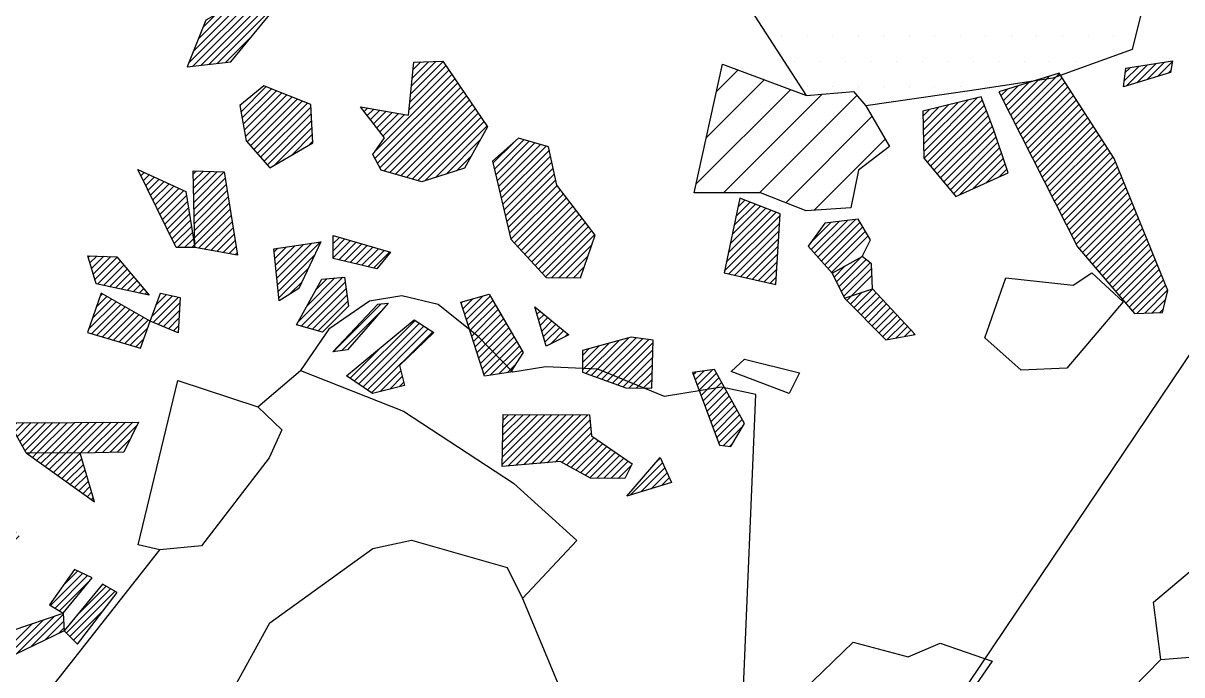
# Model space of a CAD drawing. Header units: metres. Extents: x 0 to 2.2, y -19.01 to -15.89.
# Drawn here: x 0.566 to 1.133, y -18.313 to -17.994 of the extents above; entities that cross this region are included whole.
import ezdxf

# ---------------------------------------------------------------- set-up
doc = ezdxf.new("R2010")
doc.units = ezdxf.units.M
doc.header["$LTSCALE"] = 25
doc.header["$MEASUREMENT"] = 0
doc.linetypes.add('STRICHPUNKTX2', pattern=[2, 1, -0.5, 0, -0.5])
doc.layers.get('0').update_dxf_attribs({"linetype": 'CONTINUOUS'})
for name, color, linetype in [('FEUER', 1, 'CONTINUOUS'), ('GRABUNGSGRENZE', 3, 'STRICHPUNKTX2'), ('KNOCHEN', 2, 'CONTINUOUS'), ('KNOCHENSCHRAFF', 2, 'CONTINUOUS'), ('STEINE', 4, 'CONTINUOUS'), ('STEINESCHRAFF', 4, 'CONTINUOUS')]:
    doc.layers.add(name, color=color, linetype=linetype)

# ---------------------------------------------------------------- blocks, each defined once
blk = doc.blocks.new('*X4')
at = {"color": 0}
for p, q in [((90.555, -1802.723), (91.618, -1801.66)), ((90.056, -1804.991), (92.905, -1802.141)), ((89.556, -1807.258), (94.193, -1802.621)), ((90.897, -1807.685), (95.736, -1802.845)), ((92.66, -1807.689), (97.433, -1802.916)), ((93.949, -1808.168), (98.173, -1803.944)), ((95.351, -1808.534), (98.826, -1805.059))]:
    blk.add_line(p, q, dxfattribs=at)
blk = doc.blocks.new('*X11')
at = {"color": 0}
for p, q in [((75.582, -1802.848), (77.174, -1801.255)), ((75.621, -1802.454), (76.825, -1801.25)), ((75.661, -1802.061), (76.46, -1801.262)), ((75.7, -1801.668), (76.094, -1801.274)), ((73.884, -1805.606), (77.603, -1801.887)), ((75.503, -1803.634), (77.46, -1801.676)), ((75.542, -1803.241), (77.317, -1801.465)), ((104.963, -1803.872), (106.867, -1801.968)), ((105.082, -1804.106), (107.349, -1801.839)), ((67.289, -1803.715), (68.521, -1802.484)), ((73.843, -1806), (77.746, -1802.097)), ((73.966, -1806.231), (77.889, -1802.308)), ((74.088, -1806.462), (78.032, -1802.518)), ((104.606, -1803.168), (105.335, -1802.439)), ((104.725, -1803.402), (105.845, -1802.282)), ((104.844, -1803.637), (106.356, -1802.125)), ((105.201, -1804.341), (107.488, -1802.054)), ((105.32, -1804.575), (107.626, -1802.269)), ((105.439, -1804.81), (107.764, -1802.485)), ((67.342, -1804.016), (68.773, -1802.585)), ((67.394, -1804.318), (69.025, -1802.687)), ((67.446, -1804.619), (69.277, -1802.789)), ((67.499, -1804.92), (69.529, -1802.89)), ((67.584, -1805.188), (69.781, -1802.992)), ((67.75, -1805.376), (70.033, -1803.093)), ((74.289, -1806.615), (78.175, -1802.729)), ((74.564, -1806.693), (78.318, -1802.939)), ((100.707, -1805.653), (103.329, -1803.031)), ((104.487, -1802.933), (104.824, -1802.596)), ((105.558, -1805.045), (107.903, -1802.7)), ((105.677, -1805.279), (108.041, -1802.915)), ((105.796, -1805.514), (108.179, -1803.13)), ((67.237, -1803.414), (67.311, -1803.34)), ((67.915, -1805.564), (70.285, -1803.195)), ((68.081, -1805.752), (70.537, -1803.296)), ((68.246, -1805.94), (70.702, -1803.485)), ((73.162, -1803.5), (73.185, -1803.476)), ((73.315, -1803.7), (73.486, -1803.529)), ((73.468, -1803.901), (73.786, -1803.582)), ((73.621, -1804.101), (74.087, -1803.635)), ((73.774, -1804.302), (74.387, -1803.688)), ((74.84, -1806.772), (78.461, -1803.15)), ((75.115, -1806.85), (78.604, -1803.361)), ((75.39, -1806.928), (78.747, -1803.571)), ((100.673, -1803.92), (100.98, -1803.612)), ((100.679, -1804.266), (101.45, -1803.496)), ((100.686, -1804.613), (101.92, -1803.379)), ((100.693, -1804.96), (102.389, -1803.263)), ((100.7, -1805.306), (102.859, -1803.147)), ((100.723, -1805.991), (103.578, -1803.136)), ((100.884, -1806.183), (103.676, -1803.391)), ((101.044, -1806.376), (103.774, -1803.646)), ((105.915, -1805.748), (108.318, -1803.345)), ((106.034, -1805.983), (108.456, -1803.561)), ((68.412, -1806.128), (70.719, -1803.821)), ((68.577, -1806.316), (70.737, -1804.157)), ((73.927, -1804.502), (74.688, -1803.742)), ((74.08, -1804.703), (74.988, -1803.795)), ((74.233, -1804.904), (75.289, -1803.848)), ((75.665, -1807.007), (78.89, -1803.782)), ((75.94, -1807.085), (79.033, -1803.992)), ((76.289, -1807.09), (79.176, -1804.203)), ((101.205, -1806.569), (103.872, -1803.902)), ((101.366, -1806.762), (103.97, -1804.157)), ((106.153, -1806.218), (108.594, -1803.776)), ((106.272, -1806.452), (108.733, -1803.991)), ((106.39, -1806.687), (108.871, -1804.206)), ((68.906, -1806.342), (70.754, -1804.493)), ((69.752, -1805.849), (70.771, -1804.829)), ((76.805, -1806.928), (79.319, -1804.414)), ((101.526, -1806.955), (104.069, -1804.413)), ((101.687, -1807.148), (104.162, -1804.672)), ((106.509, -1806.922), (109.01, -1804.421)), ((106.628, -1807.156), (109.148, -1804.637)), ((70.597, -1805.357), (70.789, -1805.166)), ((77.32, -1806.766), (78.982, -1805.104)), ((79.619, -1806.235), (80.634, -1805.219)), ((79.687, -1806.521), (81.123, -1805.085)), ((79.755, -1806.806), (81.399, -1805.162)), ((79.822, -1807.092), (81.676, -1805.239)), ((79.89, -1807.378), (81.952, -1805.316)), ((79.958, -1807.664), (82.229, -1805.393)), ((101.848, -1807.34), (104.25, -1804.938)), ((102.009, -1807.533), (104.338, -1805.204)), ((106.747, -1807.391), (109.286, -1804.852)), ((106.866, -1807.625), (109.425, -1805.067)), ((106.985, -1807.86), (109.563, -1805.282)), ((77.836, -1806.604), (78.545, -1805.895)), ((80.026, -1807.949), (82.38, -1805.595)), ((80.094, -1808.235), (82.442, -1805.886)), ((102.169, -1807.726), (104.426, -1805.469)), ((102.465, -1807.784), (104.514, -1805.735)), ((107.104, -1808.095), (109.701, -1805.497)), ((107.223, -1808.329), (109.84, -1805.713)), ((107.342, -1808.564), (109.978, -1805.928)), ((80.162, -1808.521), (82.505, -1806.178)), ((80.229, -1808.806), (82.567, -1806.469)), ((103.116, -1807.487), (104.602, -1806.001)), ((103.767, -1807.189), (104.69, -1806.267)), ((104.418, -1806.892), (104.777, -1806.532)), ((107.461, -1808.798), (110.093, -1806.167)), ((107.58, -1809.033), (110.195, -1806.418)), ((80.297, -1809.092), (82.629, -1806.76)), ((80.365, -1809.378), (82.691, -1807.052)), ((107.699, -1809.268), (110.297, -1806.669)), ((107.818, -1809.502), (110.399, -1806.921)), ((80.433, -1809.664), (82.764, -1807.332)), ((80.501, -1809.949), (82.918, -1807.532)), ((107.937, -1809.737), (110.501, -1807.172)), ((108.056, -1809.972), (110.604, -1807.424)), ((80.67, -1810.134), (83.071, -1807.732)), ((80.838, -1810.319), (83.225, -1807.932)), ((81.007, -1810.503), (83.378, -1808.132)), ((91.418, -1809.285), (92.465, -1808.238)), ((91.512, -1808.837), (92.211, -1808.139)), ((91.607, -1808.389), (91.956, -1808.04)), ((108.175, -1810.206), (110.706, -1807.675)), ((108.315, -1810.419), (110.808, -1807.926)), ((108.478, -1810.609), (110.91, -1808.178)), ((81.176, -1810.688), (83.532, -1808.333)), ((81.345, -1810.873), (83.685, -1808.533)), ((81.514, -1811.057), (83.838, -1808.733)), ((90.945, -1811.526), (93.679, -1808.792)), ((91.04, -1811.078), (93.485, -1808.633)), ((91.134, -1810.63), (93.23, -1808.534)), ((91.229, -1810.182), (92.975, -1808.435)), ((91.323, -1809.733), (92.72, -1808.336)), ((108.641, -1810.8), (111.012, -1808.429)), ((108.804, -1810.991), (111.115, -1808.68)), ((81.683, -1811.242), (83.992, -1808.933)), ((81.852, -1811.427), (84.145, -1809.133)), ((82.021, -1811.611), (84.299, -1809.333)), ((91.168, -1811.657), (93.656, -1809.169)), ((95.177, -1810.122), (96.162, -1809.138)), ((95.198, -1810.455), (96.565, -1809.088)), ((95.364, -1810.643), (96.967, -1809.039)), ((95.529, -1810.831), (97.37, -1808.989)), ((95.695, -1811.019), (97.589, -1809.124)), ((95.86, -1811.207), (97.722, -1809.345)), ((108.967, -1811.181), (111.217, -1808.932)), ((109.13, -1811.372), (111.319, -1809.183)), ((71.798, -1810.167), (72.101, -1809.864)), ((71.799, -1809.812), (71.828, -1809.783)), ((82.189, -1811.796), (84.452, -1809.533)), ((82.502, -1811.837), (84.606, -1809.733)), ((91.457, -1811.721), (93.633, -1809.545)), ((91.746, -1811.785), (93.609, -1809.922)), ((96.026, -1811.395), (97.854, -1809.567)), ((96.191, -1811.583), (97.986, -1809.788)), ((109.293, -1811.562), (111.421, -1809.434)), ((109.456, -1811.753), (111.523, -1809.686)), ((109.619, -1811.943), (111.625, -1809.937)), ((68.911, -1810.578), (69.09, -1810.4)), ((68.943, -1810.901), (69.508, -1810.336)), ((68.974, -1811.223), (69.925, -1810.272)), ((69.006, -1811.545), (70.342, -1810.208)), ((69.037, -1811.867), (70.76, -1810.144)), ((69.068, -1812.189), (71.177, -1810.08)), ((71.796, -1810.875), (72.648, -1810.024)), ((71.797, -1810.521), (72.374, -1809.944)), ((72.066, -1810.959), (72.921, -1810.104)), ((72.351, -1811.028), (73.194, -1810.185)), ((72.636, -1811.097), (73.468, -1810.265)), ((72.921, -1811.165), (73.741, -1810.345)), ((73.206, -1811.234), (74.014, -1810.425)), ((73.491, -1811.302), (74.288, -1810.506)), ((82.855, -1811.838), (84.458, -1810.234)), ((92.035, -1811.85), (93.586, -1810.299)), ((109.782, -1812.134), (111.728, -1810.189)), ((109.945, -1812.325), (111.83, -1810.44)), ((69.1, -1812.511), (70.882, -1810.729)), ((73.776, -1811.371), (74.561, -1810.586)), ((83.207, -1811.839), (84.273, -1810.773)), ((92.324, -1811.914), (93.563, -1810.675)), ((92.614, -1811.979), (93.54, -1811.052)), ((96.435, -1812.047), (97.723, -1810.758)), ((96.552, -1812.283), (97.884, -1810.951)), ((110.108, -1812.515), (111.932, -1810.691)), ((110.271, -1812.706), (112.034, -1810.943)), ((69.131, -1812.833), (70.569, -1811.396)), ((83.56, -1811.84), (84.087, -1811.313)), ((92.903, -1812.043), (93.517, -1811.429)), ((96.317, -1811.81), (96.863, -1811.264)), ((96.669, -1812.519), (98.082, -1811.106)), ((96.787, -1812.755), (98.164, -1811.378)), ((110.434, -1812.896), (112.136, -1811.194)), ((110.597, -1813.087), (112.239, -1811.445)), ((69.68, -1812.638), (70.256, -1812.062)), ((70.09, -1813.996), (72.267, -1811.82)), ((70.23, -1814.21), (72.388, -1812.052)), ((70.52, -1813.213), (71.879, -1811.854)), ((70.949, -1812.43), (71.491, -1811.888)), ((93.192, -1812.107), (93.494, -1811.805)), ((96.942, -1812.953), (98.178, -1811.718)), ((110.76, -1813.278), (112.341, -1811.697)), ((110.923, -1813.468), (112.443, -1811.948)), ((111.162, -1813.582), (112.545, -1812.199)), ((70.505, -1814.288), (72.431, -1812.362)), ((70.781, -1814.366), (72.475, -1812.672)), ((78.237, -1813.628), (79.136, -1812.729)), ((78.323, -1813.895), (79.48, -1812.737)), ((97.118, -1813.131), (97.696, -1812.553)), ((97.295, -1813.308), (98.21, -1812.392)), ((97.471, -1813.485), (98.381, -1812.576)), ((97.647, -1813.662), (98.551, -1812.759)), ((111.528, -1813.57), (112.647, -1812.451)), ((71.057, -1814.444), (72.518, -1812.982)), ((71.795, -1815.473), (74.145, -1813.123)), ((78.065, -1813.092), (78.135, -1813.023)), ((78.151, -1813.36), (78.635, -1812.876)), ((78.409, -1814.163), (79.611, -1812.96)), ((78.494, -1814.43), (79.742, -1813.183)), ((81.69, -1813.356), (81.731, -1813.316)), ((97.824, -1813.84), (98.721, -1812.942)), ((98, -1814.017), (98.891, -1813.126)), ((98.176, -1814.194), (99.061, -1813.309)), ((111.895, -1813.557), (112.553, -1812.899)), ((72.206, -1815.415), (74.189, -1813.433)), ((78.58, -1814.698), (79.872, -1813.406)), ((78.666, -1814.966), (80.003, -1813.629)), ((78.752, -1815.233), (80.133, -1813.852)), ((81.769, -1813.631), (81.925, -1813.475)), ((81.848, -1813.905), (82.119, -1813.635)), ((81.927, -1814.18), (82.313, -1813.794)), ((98.353, -1814.371), (99.231, -1813.493)), ((98.529, -1814.548), (99.401, -1813.676)), ((98.705, -1814.726), (99.571, -1813.86)), ((112.261, -1813.545), (112.441, -1813.364)), ((72.831, -1816.912), (75.806, -1813.937)), ((73.041, -1817.055), (76.022, -1814.074)), ((73.251, -1817.199), (76.238, -1814.212)), ((73.461, -1817.342), (76.455, -1814.349)), ((78.838, -1815.501), (80.264, -1814.075)), ((78.924, -1815.768), (80.395, -1814.298)), ((82.006, -1814.455), (82.507, -1813.954)), ((82.084, -1814.73), (82.701, -1814.113)), ((82.163, -1815.004), (82.895, -1814.273)), ((82.433, -1815.088), (83.089, -1814.432)), ((98.914, -1814.87), (99.741, -1814.043)), ((99.343, -1814.795), (99.911, -1814.227)), ((99.772, -1814.719), (100.081, -1814.41)), ((73.671, -1817.486), (76.671, -1814.486)), ((79.01, -1816.036), (80.525, -1814.521)), ((79.096, -1816.304), (80.656, -1814.744)), ((79.182, -1816.571), (80.787, -1814.967)), ((83.136, -1814.739), (83.283, -1814.592)), ((84.169, -1816.534), (85.791, -1814.912)), ((84.429, -1816.628), (86.278, -1814.778)), ((84.689, -1816.721), (86.628, -1814.782)), ((84.949, -1816.815), (86.937, -1814.827)), ((85.209, -1816.908), (87.246, -1814.871)), ((85.469, -1817.002), (87.457, -1815.013)), ((100.201, -1814.644), (100.252, -1814.594)), ((72.621, -1816.768), (74.17, -1815.22)), ((79.487, -1816.62), (80.917, -1815.19)), ((79.907, -1816.554), (81.048, -1815.413)), ((83.996, -1816.353), (85.304, -1815.045)), ((83.997, -1815.999), (84.817, -1815.179)), ((83.998, -1815.645), (84.33, -1815.312)), ((85.729, -1817.095), (87.449, -1815.376)), ((80.326, -1816.488), (80.716, -1816.098)), ((85.989, -1817.189), (87.44, -1815.738)), ((86.291, -1817.241), (87.431, -1816.1)), ((74.093, -1817.418), (75.108, -1816.403)), ((74.568, -1817.297), (75.181, -1816.684)), ((86.644, -1817.241), (87.422, -1816.463)), ((89.425, -1816.581), (89.543, -1816.464)), ((89.52, -1816.839), (89.954, -1816.406)), ((89.616, -1817.098), (90.365, -1816.348)), ((89.711, -1817.356), (90.556, -1816.511)), ((89.806, -1817.614), (90.682, -1816.738)), ((75.042, -1817.175), (75.254, -1816.964)), ((86.996, -1817.242), (87.413, -1816.825)), ((87.349, -1817.243), (87.405, -1817.187)), ((89.901, -1817.873), (90.809, -1816.966)), ((89.997, -1818.131), (90.935, -1817.193)), ((90.092, -1818.389), (91.061, -1817.42)), ((90.187, -1818.648), (91.187, -1817.648)), ((90.282, -1818.906), (91.313, -1817.875)), ((90.377, -1819.164), (91.439, -1818.103)), ((90.473, -1819.423), (91.565, -1818.33)), ((80.068, -1820.988), (82.502, -1818.554)), ((80.076, -1820.627), (82.15, -1818.553)), ((80.084, -1820.265), (81.797, -1818.553)), ((80.093, -1819.903), (81.444, -1818.552)), ((80.101, -1819.542), (81.092, -1818.551)), ((80.109, -1819.18), (80.739, -1818.55)), ((80.117, -1818.818), (80.386, -1818.549)), ((80.341, -1821.069), (82.855, -1818.555)), ((80.729, -1821.035), (83.208, -1818.556)), ((81.116, -1821.002), (83.56, -1818.557)), ((81.503, -1820.968), (83.913, -1818.558)), ((81.89, -1820.934), (84.266, -1818.559)), ((82.277, -1820.901), (84.371, -1818.807)), ((90.568, -1819.681), (91.691, -1818.558)), ((90.663, -1819.939), (91.817, -1818.785)), ((82.664, -1820.867), (84.402, -1819.129)), ((82.996, -1820.889), (84.434, -1819.451)), ((90.888, -1820.068), (91.865, -1819.091)), ((83.223, -1821.016), (84.573, -1819.665)), ((83.45, -1821.142), (84.782, -1819.811)), ((83.678, -1821.268), (84.99, -1819.956)), ((83.905, -1821.394), (85.199, -1820.101)), ((91.212, -1820.098), (91.347, -1819.963)), ((84.132, -1821.52), (85.407, -1820.246)), ((84.36, -1821.647), (85.615, -1820.391)), ((84.696, -1821.664), (85.824, -1820.536)), ((85.049, -1821.665), (86.032, -1820.681)), ((87.634, -1820.848), (87.81, -1820.671)), ((85.401, -1821.666), (86.241, -1820.826)), ((85.754, -1821.667), (86.389, -1821.031)), ((86.359, -1822.476), (87.92, -1820.914)), ((86.864, -1822.325), (88.031, -1821.157)), ((87.369, -1822.173), (88.142, -1821.4)), ((87.873, -1822.022), (88.252, -1821.643))]:
    blk.add_line(p, q, dxfattribs=at)
blk = doc.blocks.new('*X12')
at = {"color": 0}
for p, q in [((62.272, -1806.611), (62.307, -1806.576)), ((62.389, -1806.848), (62.549, -1806.687)), ((62.505, -1807.085), (62.792, -1806.799)), ((62.621, -1807.323), (63.034, -1806.91)), ((62.738, -1807.56), (63.276, -1807.021)), ((64.941, -1806.771), (65.103, -1806.609)), ((64.95, -1807.116), (65.444, -1806.621)), ((64.958, -1807.461), (65.786, -1806.633)), ((64.967, -1807.806), (66.127, -1806.645)), ((64.975, -1808.151), (66.464, -1806.662)), ((64.983, -1808.496), (66.513, -1806.966)), ((62.854, -1807.797), (63.518, -1807.133)), ((62.97, -1808.034), (63.761, -1807.244)), ((63.086, -1808.272), (64.003, -1807.355)), ((63.203, -1808.509), (64.245, -1807.467)), ((63.319, -1808.746), (64.487, -1807.578)), ((64.992, -1808.841), (66.562, -1807.271)), ((65, -1809.186), (66.61, -1807.576)), ((63.435, -1808.983), (64.609, -1807.809)), ((63.552, -1809.221), (64.659, -1808.113)), ((65.009, -1809.531), (66.659, -1807.881)), ((65.017, -1809.876), (66.708, -1808.186)), ((63.668, -1809.458), (64.709, -1808.417)), ((63.784, -1809.695), (64.759, -1808.72)), ((65.026, -1810.221), (66.757, -1808.49)), ((65.202, -1810.399), (66.805, -1808.795)), ((63.901, -1809.932), (64.809, -1809.024)), ((64.017, -1810.17), (64.859, -1809.328)), ((65.503, -1810.451), (66.854, -1809.1)), ((64.174, -1810.367), (64.908, -1809.632)), ((64.526, -1810.367), (64.958, -1809.935)), ((65.805, -1810.503), (66.903, -1809.405)), ((66.106, -1810.555), (66.952, -1809.71)), ((64.879, -1810.368), (65.008, -1810.239)), ((66.407, -1810.608), (67, -1810.014)), ((66.709, -1810.66), (67.049, -1810.319)), ((59.81, -1810.841), (59.884, -1810.767)), ((59.89, -1811.114), (60.225, -1810.78)), ((59.97, -1811.388), (60.566, -1810.793)), ((60.051, -1811.661), (60.906, -1810.806)), ((60.131, -1811.934), (61.228, -1810.837)), ((60.265, -1812.154), (61.389, -1811.03)), ((67.01, -1810.712), (67.098, -1810.624)), ((60.555, -1812.217), (61.55, -1811.223)), ((60.845, -1812.281), (61.71, -1811.415)), ((61.135, -1812.344), (61.871, -1811.608)), ((61.426, -1812.407), (62.032, -1811.801)), ((61.716, -1812.471), (62.193, -1811.994)), ((62.006, -1812.534), (62.353, -1812.187)), ((60.213, -1813.267), (60.722, -1812.757)), ((60.399, -1812.727), (60.498, -1812.628)), ((62.296, -1812.597), (62.514, -1812.38)), ((62.586, -1812.661), (62.675, -1812.572)), ((62.92, -1813.742), (63.932, -1812.729)), ((63.13, -1813.177), (63.641, -1812.667)), ((63.341, -1812.613), (63.35, -1812.605)), ((59.841, -1814.346), (61.17, -1813.016)), ((59.958, -1814.582), (61.394, -1813.146)), ((60.027, -1813.806), (60.946, -1812.887)), ((60.231, -1814.663), (61.619, -1813.275)), ((62.979, -1814.036), (64.224, -1812.791)), ((63.229, -1814.139), (64.295, -1813.074)), ((60.503, -1814.744), (61.843, -1813.405)), ((60.776, -1814.825), (62.067, -1813.534)), ((61.049, -1814.906), (62.291, -1813.663)), ((61.321, -1814.987), (62.515, -1813.793)), ((63.48, -1814.242), (64.272, -1813.45)), ((63.731, -1814.345), (64.249, -1813.827)), ((61.594, -1815.068), (62.739, -1813.922)), ((61.866, -1815.149), (62.722, -1814.293)), ((63.981, -1814.448), (64.225, -1814.204)), ((62.139, -1815.229), (62.532, -1814.836)), ((57.965, -1827.889), (59.536, -1826.318)), ((58.57, -1826.931), (59.296, -1826.204)), ((58.183, -1828.024), (59.776, -1826.432)), ((58.402, -1828.159), (59.906, -1826.655)), ((59.245, -1828.377), (60.679, -1826.942)), ((58.733, -1829.242), (60.904, -1827.071)), ((58.909, -1829.42), (61.128, -1827.2)), ((56.191, -1830.016), (57.611, -1828.597)), ((56.302, -1830.259), (58.15, -1828.411)), ((56.991, -1829.924), (58.577, -1828.337)), ((59.085, -1829.597), (60.554, -1828.128)), ((56.151, -1829.703), (57.072, -1828.782)), ((57.679, -1829.589), (58.596, -1828.672)), ((58.367, -1829.255), (58.615, -1829.007)), ((59.262, -1829.774), (59.41, -1829.626))]:
    blk.add_line(p, q, dxfattribs=at)
blk = doc.blocks.new('*X13')
at = {"color": 0}
for p, q in [((70.525, -1795.53), (72.139, -1793.916)), ((70.76, -1795.648), (72.682, -1793.727)), ((70.995, -1795.766), (72.772, -1793.99)), ((68.173, -1795.407), (68.96, -1794.62)), ((68.248, -1795.685), (69.325, -1794.608)), ((68.323, -1795.964), (69.691, -1794.596)), ((68.399, -1796.242), (70.056, -1794.585)), ((68.474, -1796.52), (70.421, -1794.573)), ((68.549, -1796.799), (70.786, -1794.561)), ((68.624, -1797.077), (71.392, -1794.309)), ((71.231, -1795.885), (72.863, -1794.253)), ((71.466, -1796.003), (72.954, -1794.515)), ((58.527, -1795.861), (59.243, -1795.144)), ((58.802, -1795.232), (59.004, -1795.03)), ((68.023, -1794.85), (68.23, -1794.643)), ((68.098, -1795.128), (68.595, -1794.631)), ((71.701, -1796.121), (73.044, -1794.778)), ((71.936, -1796.24), (73.135, -1795.041)), ((58.55, -1796.191), (59.482, -1795.259)), ((58.833, -1796.261), (59.722, -1795.373)), ((59.117, -1796.331), (59.961, -1795.487)), ((59.401, -1796.401), (60.2, -1795.602)), ((59.685, -1796.471), (60.439, -1795.716)), ((72.294, -1796.235), (73.226, -1795.304)), ((72.743, -1796.14), (73.316, -1795.567)), ((59.968, -1796.54), (60.678, -1795.83)), ((60.252, -1796.61), (60.918, -1795.945)), ((68.699, -1797.355), (70.256, -1795.799)), ((73.191, -1796.045), (73.407, -1795.83)), ((64.714, -1801.341), (68.445, -1797.609)), ((64.928, -1801.48), (68.794, -1797.615)), ((65.328, -1801.433), (68.898, -1797.864)), ((64.952, -1800.749), (67.64, -1798.062)), ((65.191, -1800.157), (66.834, -1798.514)), ((65.729, -1801.387), (69.002, -1798.113)), ((66.129, -1801.34), (69.106, -1798.363)), ((65.429, -1799.565), (66.028, -1798.966)), ((66.529, -1801.294), (67.841, -1799.981)), ((34.577, -1802.84), (36.867, -1800.55)), ((34.69, -1803.081), (36.931, -1800.839)), ((34.489, -1802.221), (35.419, -1801.291)), ((34.507, -1802.556), (36.169, -1800.894)), ((34.803, -1803.321), (36.996, -1801.128)), ((36.802, -1801.676), (37.061, -1801.416)), ((34.472, -1801.885), (34.669, -1801.687)), ((34.917, -1803.561), (36.534, -1801.944)), ((35.03, -1803.801), (36.503, -1802.328)), ((35.143, -1804.041), (36.473, -1802.712)), ((35.257, -1804.282), (36.515, -1803.023)), ((35.37, -1804.522), (36.854, -1803.038)), ((35.555, -1804.69), (37.193, -1803.052)), ((36.948, -1803.651), (37.532, -1803.067)), ((37.271, -1818.884), (40.05, -1816.105)), ((37.538, -1818.971), (40.63, -1815.879)), ((36.939, -1818.509), (38.89, -1816.558)), ((37.105, -1818.696), (39.47, -1816.332)), ((37.974, -1818.888), (40.584, -1816.278)), ((36.442, -1817.946), (37.15, -1817.237)), ((36.607, -1818.134), (37.73, -1817.011)), ((36.773, -1818.321), (38.31, -1816.785)), ((38.41, -1818.806), (40.465, -1816.751)), ((38.847, -1818.723), (40.345, -1817.224)), ((43.265, -1819.608), (45.563, -1817.31)), ((43.999, -1819.228), (46.248, -1816.978)), ((44.733, -1818.847), (46.591, -1816.989)), ((45.466, -1818.467), (46.679, -1817.254)), ((36.276, -1817.758), (36.57, -1817.464)), ((39.283, -1818.64), (40.226, -1817.697)), ((42.531, -1819.988), (44.878, -1817.642)), ((46.2, -1818.087), (46.767, -1817.52)), ((39.719, -1818.557), (40.106, -1818.171)), ((41.063, -1820.749), (43.507, -1818.305)), ((41.797, -1820.368), (44.192, -1817.973)), ((39.996, -1821.109), (42.16, -1818.945)), ((40.502, -1820.957), (42.822, -1818.637)), ((56.074, -1819.173), (56.303, -1818.944)), ((56.199, -1819.401), (56.658, -1818.942)), ((56.325, -1819.63), (57.014, -1818.94)), ((56.45, -1819.858), (57.369, -1818.938)), ((56.575, -1820.086), (57.725, -1818.936)), ((56.7, -1820.315), (58.081, -1818.934)), ((56.944, -1820.425), (58.436, -1818.932)), ((57.297, -1820.425), (58.792, -1818.93)), ((57.649, -1820.426), (59.147, -1818.928)), ((58.002, -1820.427), (59.503, -1818.926)), ((58.355, -1820.428), (59.858, -1818.925)), ((58.707, -1820.429), (60.214, -1818.923)), ((59.06, -1820.43), (60.569, -1818.921)), ((59.413, -1820.431), (60.925, -1818.919)), ((59.774, -1820.423), (61.28, -1818.917)), ((60.135, -1820.415), (61.636, -1818.915)), ((60.497, -1820.407), (61.991, -1818.913)), ((39.124, -1821.274), (40.866, -1819.532)), ((39.491, -1821.26), (41.513, -1819.239)), ((60.858, -1820.4), (62.179, -1819.079)), ((36.779, -1820.79), (37.511, -1820.059)), ((36.864, -1821.059), (37.926, -1819.997)), ((38.759, -1820.932), (39.571, -1820.12)), ((38.941, -1821.103), (40.218, -1819.826)), ((61.219, -1820.392), (61.845, -1819.767)), ((34.506, -1822.003), (35.933, -1820.576)), ((34.593, -1821.563), (35.635, -1820.52)), ((34.616, -1822.246), (36.231, -1820.632)), ((34.679, -1821.122), (35.337, -1820.465)), ((34.766, -1820.682), (35.039, -1820.409)), ((34.887, -1822.329), (36.529, -1820.687)), ((36.949, -1821.328), (38.084, -1820.193)), ((37.034, -1821.597), (38.242, -1820.388)), ((37.133, -1821.851), (38.4, -1820.584)), ((38.576, -1820.761), (38.924, -1820.413)), ((45.203, -1822.62), (47.181, -1820.641)), ((56.868, -1820.501), (56.944, -1820.425)), ((57.074, -1820.648), (57.297, -1820.425)), ((57.28, -1820.796), (57.649, -1820.426)), ((57.486, -1820.943), (58.002, -1820.427)), ((57.692, -1821.091), (58.355, -1820.428)), ((57.898, -1821.238), (58.707, -1820.429)), ((58.104, -1821.386), (59.06, -1820.43)), ((58.31, -1821.533), (59.408, -1820.435)), ((58.516, -1821.681), (59.489, -1820.708)), ((35.158, -1822.411), (36.779, -1820.79)), ((35.429, -1822.494), (36.864, -1821.059)), ((37.055, -1822.989), (38.941, -1821.103)), ((37.47, -1822.927), (39.124, -1821.274)), ((37.485, -1821.852), (38.369, -1820.968)), ((38.275, -1821.416), (38.759, -1820.932)), ((38.369, -1820.968), (38.576, -1820.761)), ((44.603, -1823.573), (47.36, -1820.816)), ((44.679, -1823.851), (47.538, -1820.991)), ((44.755, -1824.128), (47.717, -1821.166)), ((58.722, -1821.828), (59.569, -1820.981)), ((58.928, -1821.976), (59.65, -1821.254)), ((31.274, -1822.053), (31.56, -1821.767)), ((35.7, -1822.576), (36.949, -1821.328)), ((35.971, -1822.659), (37.034, -1821.597)), ((36.242, -1822.741), (37.133, -1821.851)), ((37.838, -1821.853), (38.275, -1821.416)), ((37.979, -1822.772), (38.94, -1821.811)), ((44.97, -1824.266), (47.895, -1821.341)), ((45.316, -1824.275), (48.074, -1821.517)), ((45.661, -1824.283), (48.252, -1821.692)), ((59.134, -1822.123), (59.73, -1821.527)), ((59.34, -1822.271), (59.811, -1821.8)), ((29.846, -1824.541), (32.354, -1822.034)), ((30.15, -1824.592), (32.618, -1822.123)), ((30.198, -1823.836), (32.089, -1821.945)), ((30.453, -1824.642), (32.883, -1822.212)), ((30.736, -1822.944), (31.825, -1821.856)), ((30.756, -1824.692), (33.148, -1822.301)), ((31.059, -1824.743), (33.412, -1822.389)), ((36.513, -1822.824), (37.485, -1821.852)), ((36.784, -1822.907), (37.838, -1821.853)), ((46.006, -1824.292), (48.431, -1821.867)), ((46.351, -1824.3), (48.609, -1822.042)), ((46.696, -1824.309), (48.788, -1822.217)), ((47.041, -1824.317), (48.966, -1822.392)), ((59.546, -1822.418), (59.892, -1822.073)), ((59.752, -1822.566), (59.972, -1822.346)), ((31.362, -1824.793), (33.677, -1822.478)), ((31.665, -1824.844), (33.942, -1822.567)), ((31.968, -1824.894), (34.206, -1822.656)), ((32.271, -1824.945), (34.302, -1822.914)), ((48.508, -1823.204), (49.145, -1822.567)), ((50.069, -1823.057), (50.461, -1822.665)), ((50.101, -1823.378), (50.902, -1822.578)), ((50.134, -1823.699), (51.318, -1822.515)), ((50.167, -1824.02), (51.431, -1822.755)), ((59.958, -1822.713), (60.053, -1822.619)), ((32.574, -1824.995), (34.394, -1823.176)), ((32.877, -1825.046), (34.486, -1823.437)), ((50.199, -1824.341), (51.544, -1822.996)), ((50.232, -1824.662), (51.656, -1823.237)), ((51.295, -1824.659), (52.893, -1823.061)), ((51.335, -1824.973), (53.214, -1823.094)), ((51.397, -1827.739), (55.632, -1823.505)), ((51.436, -1827.347), (55.463, -1823.32)), ((51.442, -1825.22), (53.535, -1823.126)), ((51.465, -1824.136), (52.42, -1823.181)), ((51.474, -1826.955), (55.142, -1823.287)), ((51.513, -1826.563), (54.82, -1823.255)), ((51.549, -1825.466), (53.857, -1823.158)), ((51.552, -1826.17), (54.499, -1823.223)), ((51.59, -1825.778), (54.178, -1823.191)), ((51.634, -1823.613), (51.943, -1823.304)), ((33.492, -1824.785), (34.578, -1823.699)), ((34.112, -1824.518), (34.67, -1823.96)), ((50.265, -1824.983), (51.634, -1823.613)), ((51.281, -1828.916), (56.11, -1824.087)), ((51.32, -1828.524), (55.951, -1823.893)), ((51.358, -1828.132), (55.791, -1823.699)), ((34.731, -1824.252), (34.762, -1824.222)), ((40.927, -1824.421), (40.942, -1824.406)), ((40.97, -1824.731), (41.274, -1824.427)), ((41.014, -1825.041), (41.607, -1824.448)), ((41.057, -1825.351), (41.94, -1824.468)), ((41.101, -1825.661), (42.273, -1824.489)), ((41.269, -1825.846), (42.605, -1824.51)), ((41.587, -1825.882), (42.938, -1824.531)), ((41.905, -1825.917), (43.271, -1824.552)), ((50.498, -1825.103), (51.465, -1824.136)), ((51.106, -1824.849), (51.295, -1824.659)), ((51.203, -1829.701), (56.429, -1824.475)), ((51.242, -1829.308), (56.27, -1824.281)), ((42.224, -1825.953), (43.468, -1824.708)), ((42.542, -1825.988), (43.467, -1825.063)), ((49.199, -1826.401), (50.498, -1825.103)), ((49.338, -1826.616), (51.106, -1824.849)), ((49.492, -1826.816), (51.335, -1824.973)), ((49.88, -1826.781), (51.442, -1825.22)), ((51.165, -1830.093), (56.169, -1825.089)), ((42.86, -1826.023), (43.466, -1825.417)), ((43.178, -1826.059), (43.465, -1825.771)), ((49.061, -1826.186), (49.772, -1825.475)), ((50.864, -1826.151), (51.549, -1825.466)), ((51.126, -1830.485), (55.862, -1825.749)), ((48.923, -1825.971), (48.982, -1825.912)), ((51.087, -1830.877), (55.498, -1826.466)), ((51.352, -1830.966), (55.128, -1827.19)), ((51.629, -1831.043), (54.758, -1827.914)), ((47.526, -1829.489), (48.543, -1828.471)), ((47.744, -1829.624), (49.246, -1828.122)), ((47.962, -1829.76), (49.554, -1828.169)), ((48.179, -1829.896), (49.737, -1828.338)), ((48.397, -1830.032), (49.921, -1828.508)), ((51.906, -1831.119), (54.387, -1828.638)), ((47.091, -1829.217), (47.138, -1829.17)), ((47.309, -1829.353), (47.841, -1828.821)), ((48.615, -1830.168), (50.105, -1828.678)), ((48.832, -1830.304), (50.288, -1828.848)), ((49.05, -1830.44), (50.472, -1829.018)), ((49.268, -1830.576), (50.656, -1829.188)), ((53.856, -1829.523), (54.277, -1829.102)), ((49.485, -1830.711), (50.511, -1829.686)), ((52.184, -1831.195), (53.856, -1829.523)), ((53.273, -1830.459), (54.251, -1829.481)), ((49.703, -1830.847), (50.308, -1830.242)), ((52.936, -1831.503), (54.199, -1830.24)), ((52.958, -1831.128), (54.225, -1829.861)), ((49.921, -1830.983), (50.106, -1830.798)), ((52.693, -1831.04), (53.273, -1830.459)), ((52.915, -1831.879), (54.173, -1830.62)), ((52.871, -1832.629), (54.122, -1831.379)), ((52.893, -1832.254), (54.147, -1830.999)), ((52.849, -1833.005), (54.096, -1831.758)), ((52.827, -1833.38), (54.07, -1832.138)), ((52.88, -1833.681), (54.044, -1832.517)), ((53.33, -1833.584), (54.018, -1832.897)), ((53.78, -1833.488), (53.992, -1833.276))]:
    blk.add_line(p, q, dxfattribs=at)
blk = doc.blocks.new('*X15')
at = {"color": 0}
for p, q in [((110.627, -1802.451), (111.664, -1801.413)), ((111.138, -1802.293), (112.082, -1801.349)), ((111.649, -1802.136), (112.499, -1801.285)), ((112.16, -1801.978), (112.882, -1801.256)), ((110.526, -1802.198), (111.247, -1801.477)), ((110.571, -1801.799), (110.829, -1801.541)), ((112.671, -1801.82), (112.802, -1801.69))]:
    blk.add_line(p, q, dxfattribs=at)
blk = doc.blocks.new('*X21')
at = {"color": 0}
for p, q in [((93.75, -1800), (93.75, -1800)), ((95, -1800), (95, -1800)), ((96.25, -1800), (96.25, -1800)), ((97.5, -1800), (97.5, -1800)), ((98.75, -1800), (98.75, -1800)), ((100, -1800), (100, -1800)), ((101.25, -1800), (101.25, -1800)), ((102.5, -1800), (102.5, -1800)), ((103.75, -1800), (103.75, -1800)), ((105, -1800), (105, -1800)), ((106.25, -1800), (106.25, -1800)), ((107.5, -1800), (107.5, -1800)), ((108.75, -1800), (108.75, -1800)), ((110, -1800), (110, -1800)), ((94.375, -1801.25), (94.375, -1801.25)), ((95.625, -1801.25), (95.625, -1801.25)), ((96.875, -1801.25), (96.875, -1801.25)), ((98.125, -1801.25), (98.125, -1801.25)), ((99.375, -1801.25), (99.375, -1801.25)), ((100.625, -1801.25), (100.625, -1801.25)), ((101.875, -1801.25), (101.875, -1801.25)), ((103.125, -1801.25), (103.125, -1801.25)), ((104.375, -1801.25), (104.375, -1801.25)), ((105.625, -1801.25), (105.625, -1801.25)), ((106.875, -1801.25), (106.875, -1801.25)), ((108.125, -1801.25), (108.125, -1801.25)), ((95, -1802.5), (95, -1802.5)), ((96.25, -1802.5), (96.25, -1802.5)), ((97.5, -1802.5), (97.5, -1802.5)), ((98.75, -1802.5), (98.75, -1802.5)), ((100, -1802.5), (100, -1802.5)), ((101.25, -1802.5), (101.25, -1802.5)), ((102.5, -1802.5), (102.5, -1802.5)), ((103.75, -1802.5), (103.75, -1802.5))]:
    blk.add_line(p, q, dxfattribs=at)

msp = doc.modelspace()

# ---------------------------------------------------------------- linework, layer by layer
at = {"layer": 'GRABUNGSGRENZE', "flags": 128}
msp.add_lwpolyline([(0.00154, -18.07409), (0.81845, -18.62877), (1.01714, -18.33462), (1.16577, -18.11362), (1.25018, -17.93419), (1.43408, -17.65374), (1.57366, -17.39151), (1.76017, -17.08002), (1.99649, -16.59361), (1.76687, -16.43375), (1.51373, -16.31761), (1.48214, -16.33331), (0.63392, -15.88592), (-0.00133, -16.7698)], dxfattribs=at)
at = {"layer": 'KNOCHEN'}
for points in [[(0.68726, -17.97452), (0.65566, -17.99225), (0.64644, -18.01513), (0.66782, -18.01264), (0.6913, -17.9842), (0.68726, -17.97452)], [(0.79344, -18.0445), (0.78219, -18.06483), (0.76131, -18.07139), (0.74148, -18.06575), (0.73743, -18.0581), (0.74305, -18.04998), (0.73138, -18.03468), (0.75478, -18.03881), (0.75739, -18.01286), (0.77164, -18.01239), (0.79344, -18.0445)], [(1.10493, -18.02492), (1.10597, -18.01576), (1.12887, -18.01226), (1.12784, -18.01785), (1.10493, -18.02492)], [(1.04385, -18.02731), (1.08234, -18.10323), (1.11025, -18.13587), (1.12399, -18.1354), (1.12656, -18.12472), (1.10026, -18.06002), (1.07339, -18.01823), (1.04385, -18.02731)], [(0.67536, -18.05133), (0.68703, -18.06459), (0.70793, -18.05243), (0.70695, -18.0336), (0.68408, -18.02438), (0.67235, -18.03402), (0.67536, -18.05133)], [(1.00668, -18.03689), (1.00713, -18.05979), (1.02286, -18.07866), (1.04833, -18.06702), (1.04126, -18.04563), (1.0352, -18.02984), (1.00668, -18.03689)], [(0.82226, -18.11836), (0.83905, -18.11841), (0.84623, -18.09756), (0.82746, -18.07309), (0.82344, -18.05425), (0.80869, -18.05014), (0.79594, -18.0613), (0.80501, -18.09949), (0.82226, -18.11836)], [(0.64113, -18.10366), (0.6224, -18.06545), (0.64578, -18.0762), (0.65029, -18.10369), (0.64113, -18.10366)], [(0.65029, -18.10369), (0.64937, -18.06603), (0.66464, -18.06657), (0.67115, -18.1073), (0.65029, -18.10369)], [(0.91701, -18.07941), (0.90929, -18.11604), (0.93472, -18.1217), (0.93684, -18.0871), (0.91701, -18.07941)], [(0.95871, -18.09173), (0.95054, -18.10291), (0.96221, -18.11617), (0.97699, -18.10806), (0.98108, -18.09993), (0.975, -18.08974), (0.95871, -18.09173)], [(0.73932, -18.11409), (0.71796, -18.10894), (0.71799, -18.09775), (0.74596, -18.10596), (0.73932, -18.11409)], [(0.69145, -18.12974), (0.68897, -18.10429), (0.71188, -18.10079), (0.70113, -18.12366), (0.69145, -18.12974)], [(0.60191, -18.12138), (0.59787, -18.10763), (0.61212, -18.10817), (0.62785, -18.12704), (0.60191, -18.12138)], [(0.96221, -18.11617), (0.96829, -18.1284), (0.98204, -18.12385), (0.98156, -18.11163), (0.97699, -18.10806)], [(0.70007, -18.14147), (0.71234, -18.11911), (0.72354, -18.11812), (0.72554, -18.13237), (0.71278, -18.14506), (0.70007, -18.14147)], [(0.60444, -18.12596), (0.59778, -18.14529), (0.62371, -18.15298), (0.62832, -18.13976), (0.60444, -18.12596)], [(0.62832, -18.13976), (0.63345, -18.12604), (0.64311, -18.1281), (0.64205, -18.1454), (0.62832, -18.13976)], [(0.79212, -18.16663), (0.7805, -18.13047), (0.79425, -18.12644), (0.81097, -18.15498), (0.80484, -18.16463), (0.79212, -18.16663)], [(0.96829, -18.1284), (0.98859, -18.1488), (1.00285, -18.14629), (0.98204, -18.12385)], [(0.71785, -18.15474), (0.73979, -18.13139), (0.74488, -18.13089), (0.72498, -18.15374), (0.71785, -18.15474)], [(0.83339, -18.14638), (0.82218, -18.15195), (0.81663, -18.1326), (0.83339, -18.14638)], [(0.72444, -18.16646), (0.75758, -18.13907), (0.76723, -18.1452), (0.7504, -18.16144), (0.75292, -18.17112), (0.73714, -18.17515), (0.72444, -18.16646)], [(0.87403, -18.17243), (0.8746, -18.14903), (0.86392, -18.14747), (0.83998, -18.15403), (0.83996, -18.16472), (0.86131, -18.1724), (0.87403, -18.17243)], [(0.91264, -18.20103), (0.91928, -18.18985), (0.90459, -18.16335), (0.8939, -18.16485), (0.90704, -18.2005), (0.91264, -18.20103)], [(0.5676, -18.20424), (0.5595, -18.18946), (0.6226, -18.18911), (0.61544, -18.20385), (0.59407, -18.20431), (0.5676, -18.20424)], [(0.80066, -18.21093), (0.80123, -18.18548), (0.84347, -18.18559), (0.84446, -18.19577), (0.86427, -18.20956), (0.86069, -18.21667), (0.8439, -18.21663), (0.82916, -18.20845), (0.80066, -18.21093)], [(0.5676, -18.20424), (0.60113, -18.22824), (0.59407, -18.20431)], [(0.86169, -18.22533), (0.87802, -18.20654), (0.88359, -18.21877), (0.86169, -18.22533)], [(0.58573, -18.28265), (0.60002, -18.26539), (0.59138, -18.2613), (0.57912, -18.27857), (0.58573, -18.28265)], [(0.58622, -18.29131), (0.59282, -18.29794), (0.61222, -18.27254), (0.6051, -18.26845), (0.58622, -18.29131)], [(0.56227, -18.30295), (0.56077, -18.29124), (0.58573, -18.28265), (0.58622, -18.29131), (0.56227, -18.30295)]]:
    msp.add_lwpolyline(points, dxfattribs=at)
at = {"layer": 'STEINE'}
for points in [[(0.9497, -18.02912), (0.91016, -17.96795), (0.91326, -17.94862), (0.89398, -17.92822), (0.86501, -17.9139), (0.87831, -17.8834), (0.92112, -17.85857), (0.92726, -17.84535), (0.95727, -17.85357), (1.01163, -17.88882), (1.04417, -17.90162), (1.08935, -17.94295), (1.11119, -17.96285), (1.11624, -17.97762), (1.10904, -18.00661), (1.07033, -18.02076), (1.03062, -18.02677), (0.9787, -18.03428)], [(0.90852, -18.01375), (0.9497, -18.02912), (0.97261, -18.02714), (0.9787, -18.03428), (0.99035, -18.05415), (0.97506, -18.06582), (0.97145, -18.08413), (0.94956, -18.0856), (0.92719, -18.0769), (0.89463, -18.07681), (0.90852, -18.01375)], [(0.83033, -18.35247), (0.86692, -18.37292), (0.87964, -18.37295), (0.90614, -18.35927), (0.91535, -18.33792), (0.91843, -18.32674), (0.92491, -18.17561), (0.90813, -18.17201), (0.88013, -18.17652), (0.84759, -18.16321), (0.82215, -18.16213), (0.80586, -18.16463), (0.78911, -18.14729), (0.7693, -18.13146), (0.7515, -18.12735), (0.73572, -18.12985), (0.71584, -18.14354), (0.70205, -18.16386)], [(1.12306, -18.30536), (1.11956, -18.27737), (1.15271, -18.24946), (1.22359, -18.19264), (1.23475, -18.20692), (1.28673, -18.17753), (1.33363, -18.14406), (1.35699, -18.16142), (1.38438, -18.19813), (1.38639, -18.21035), (1.37613, -18.24238), (1.39544, -18.25413)], [(0.91273, -18.16439), (0.91936, -18.1583), (0.94631, -18.16498), (0.9412, -18.17515), (0.91273, -18.16439)], [(0.68114, -18.18162), (0.70205, -18.16386), (0.75238, -18.18384), (0.80624, -18.21908), (0.83721, -18.24715), (0.81067, -18.27558)], [(0.63313, -18.25173), (0.62245, -18.24916), (0.64199, -18.1688), (0.68114, -18.18162), (0.69282, -18.19285), (0.68668, -18.20657), (0.65349, -18.24975), (0.63313, -18.25173)], [(0.61797, -18.41301), (0.56879, -18.34317), (0.57238, -18.32893), (0.63313, -18.25173)], [(0.61069, -18.47762), (0.6093, -18.42418), (0.61797, -18.41301), (0.68699, -18.28749), (0.73746, -18.25097), (0.7563, -18.24695), (0.80308, -18.26029), (0.81067, -18.27558), (0.83243, -18.32754), (0.83033, -18.35247), (0.77466, -18.43477)], [(1.06201, -18.50266), (1.02287, -18.48577), (0.99802, -18.45059), (0.99811, -18.41446), (1.00885, -18.39057), (1.03948, -18.35248), (1.0711, -18.32406), (1.10928, -18.31958), (1.12306, -18.30536), (1.1536, -18.30289), (1.17959, -18.28617), (1.18875, -18.28721), (1.21668, -18.30916), (1.26401, -18.30775), (1.29411, -18.27933), (1.31802, -18.27939)], [(0.91843, -18.32674), (0.94796, -18.3207), (0.97245, -18.29685), (0.9994, -18.30404), (1.01519, -18.29746), (1.04062, -18.30618), (1.00486, -18.35799)]]:
    msp.add_lwpolyline(points, dxfattribs=at)
msp.add_lwpolyline([(1.0771, -18.16276), (1.05471, -18.16372), (1.03694, -18.1479), (1.04719, -18.11841), (1.08026, -18.12206), (1.08943, -18.11597), (1.10466, -18.13026)], close=True, dxfattribs=at)

# ---------------------------------------------------------------- block references
at = {"layer": 'FEUER', "xscale": 0.01, "yscale": 0.01, "zscale": 0.01}
msp.add_blockref('*X4', (0, 0), dxfattribs=at)
at = {"layer": 'KNOCHENSCHRAFF', "xscale": 0.01, "yscale": 0.01, "zscale": 0.01}
for name in ['*X15', '*X13', '*X11', '*X12']:
    msp.add_blockref(name, (0, 0), dxfattribs=at)
at = {"layer": 'STEINESCHRAFF', "xscale": 0.01, "yscale": 0.01, "zscale": 0.01}
msp.add_blockref('*X21', (0, 0), dxfattribs=at)

doc.saveas('drawing.dxf')
